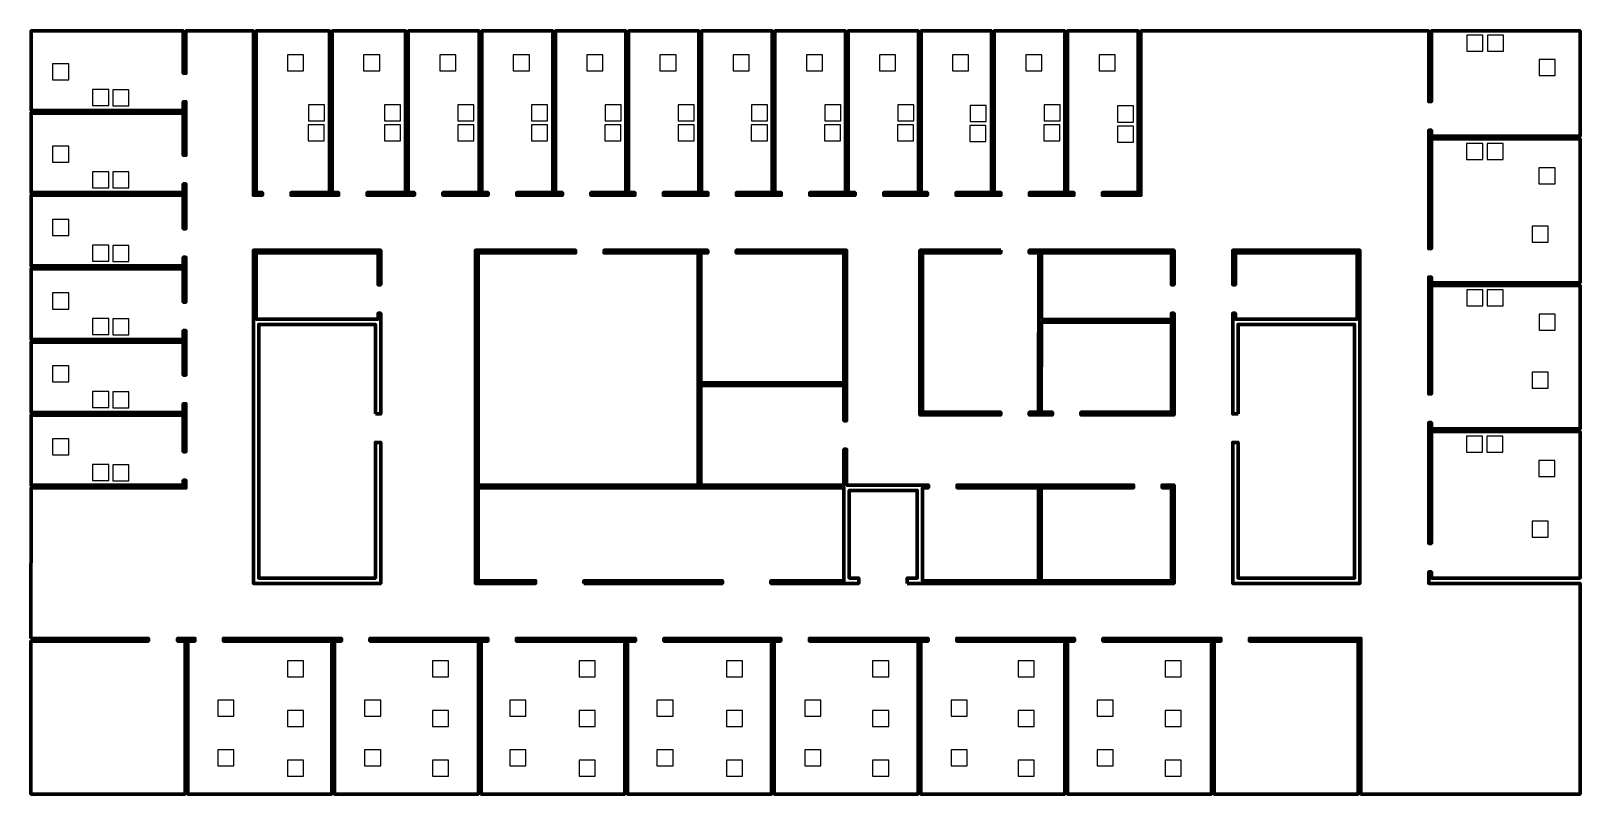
# Model space of a CAD drawing. Header units: metres. Extents: x 8.9 to 66.8, y 0 to 28.6.
import ezdxf

# ---------------------------------------------------------------- set-up
doc = ezdxf.new("R2010")
doc.units = ezdxf.units.M
doc.layers.get('0').update_dxf_attribs({"color": 18, "true_color": 0x000000})

msp = doc.modelspace()

# ---------------------------------------------------------------- linework, layer by layer
at = {"color": 18, "linetype": 'Continuous', "lineweight": 70, "true_color": 0x000000}
for points in [[(8.923, 5.84), (13.312, 5.84), (13.312, 5.74), (8.923, 5.74), (8.923, 0.021), (14.682, 0.021), (14.682, 5.74), (14.4, 5.74), (14.4, 5.84), (15.045, 5.84), (15.045, 5.739), (14.782, 5.739), (14.782, 0.021), (20.16, 0.021), (20.16, 5.739), (16.112, 5.739), (16.112, 5.84), (20.518, 5.84), (20.518, 5.739), (20.26, 5.739), (20.26, 0.021), (25.641, 0.021), (25.641, 5.739), (21.585, 5.739), (21.585, 5.84), (25.991, 5.84), (25.991, 5.739), (25.741, 5.739), (25.741, 0.021), (31.103, 0.021), (31.103, 5.739), (27.058, 5.739), (27.058, 5.84), (31.501, 5.84), (31.501, 5.739), (31.203, 5.739), (31.203, 0.021), (36.593, 0.021), (36.593, 5.739), (32.568, 5.739), (32.568, 5.84), (36.936, 5.839), (36.936, 5.739), (36.693, 5.739), (36.693, 0.021), (42.064, 0.021), (42.064, 5.739), (38.003, 5.739), (38.003, 5.839), (42.439, 5.839), (42.439, 5.739), (42.164, 5.739), (42.164, 0.021), (47.545, 0.021), (47.545, 5.739), (43.506, 5.739), (43.506, 5.839), (47.902, 5.839), (47.902, 5.739), (47.645, 5.739), (47.645, 0.021), (53.025, 0.021), (53.025, 5.739), (48.969, 5.739), (48.969, 5.839), (53.377, 5.839), (53.377, 5.739), (53.125, 5.739), (53.125, 0.021), (58.506, 0.021), (58.506, 5.739), (54.444, 5.739), (54.444, 5.839), (58.606, 5.839), (58.606, 0.021), (66.793, 0.021), (66.793, 7.899), (61.144, 7.899), (61.144, 8.324), (61.244, 8.324), (61.244, 8.099), (66.793, 8.099), (66.793, 13.572), (61.244, 13.572), (61.244, 9.391), (61.144, 9.391), (61.144, 13.913), (61.244, 13.913), (61.244, 13.672), (66.793, 13.672), (66.793, 19.038), (61.244, 19.038), (61.244, 14.98), (61.144, 14.98), (61.144, 19.35), (61.244, 19.35), (61.244, 19.138), (66.793, 19.138), (66.793, 24.518), (61.244, 24.518), (61.244, 20.417), (61.144, 20.417), (61.144, 24.843), (61.244, 24.843), (61.244, 24.618), (66.793, 24.618), (66.793, 28.553), (61.244, 28.553), (61.244, 25.91), (61.144, 25.91), (61.144, 28.553), (50.389, 28.553), (50.389, 22.412), (48.95, 22.412), (48.95, 22.512), (50.289, 22.512), (50.289, 28.553), (47.646, 28.553), (47.646, 22.512), (47.883, 22.512), (47.883, 22.412), (46.224, 22.412), (46.224, 22.512), (47.546, 22.512), (47.546, 28.553), (44.904, 28.553), (44.904, 22.512), (45.157, 22.512), (45.157, 22.412), (43.482, 22.412), (43.482, 22.512), (44.804, 22.512), (44.804, 28.553), (42.178, 28.553), (42.178, 22.512), (42.415, 22.512), (42.415, 22.412), (40.779, 22.412), (40.779, 22.512), (42.078, 22.512), (42.078, 28.553), (39.452, 28.553), (39.452, 22.512), (39.712, 22.512), (39.712, 22.412), (38.019, 22.412), (38.019, 22.512), (39.352, 22.512), (39.352, 28.553), (36.715, 28.553), (36.715, 22.512), (36.952, 22.512), (36.952, 22.412), (35.28, 22.412), (35.28, 22.512), (36.615, 22.512), (36.615, 28.553), (33.978, 28.553), (33.978, 22.512), (34.213, 22.512), (34.213, 22.412), (32.55, 22.412), (32.55, 22.512), (33.878, 22.512), (33.878, 28.553), (31.247, 28.553), (31.247, 22.512), (31.483, 22.512), (31.483, 22.412), (29.841, 22.412), (29.841, 22.512), (31.147, 22.512), (31.147, 28.553), (28.515, 28.553), (28.515, 22.512), (28.774, 22.512), (28.774, 22.412), (27.07, 22.412), (27.07, 22.512), (28.415, 22.512), (28.415, 28.553), (25.766, 28.553), (25.766, 22.512), (26.003, 22.512), (26.003, 22.412), (24.312, 22.412), (24.312, 22.512), (25.666, 22.512), (25.666, 28.553), (23.018, 28.553), (23.018, 22.512), (23.245, 22.512), (23.245, 22.412), (21.48, 22.412), (21.48, 22.512), (22.918, 22.512), (22.918, 28.553), (20.176, 28.553), (20.176, 22.512), (20.413, 22.512), (20.413, 22.412), (18.638, 22.412), (18.638, 22.512), (20.076, 22.512), (20.076, 28.553), (17.334, 28.553), (17.334, 22.512), (17.571, 22.512), (17.571, 22.412), (17.234, 22.412), (17.234, 28.553), (14.713, 28.553), (14.713, 26.974), (14.613, 26.974), (14.613, 28.553), (8.925, 28.553), (8.925, 25.582), (14.613, 25.582), (14.613, 25.907), (14.713, 25.907), (14.713, 23.904), (14.613, 23.904), (14.613, 25.482), (8.925, 25.482), (8.925, 22.512), (14.613, 22.512), (14.613, 22.837), (14.713, 22.837), (14.713, 21.157), (14.613, 21.157), (14.613, 22.412), (8.925, 22.412), (8.924, 19.765), (14.613, 19.765), (14.613, 20.09), (14.713, 20.09), (14.713, 18.418), (14.613, 18.418), (14.613, 19.665), (8.924, 19.665), (8.924, 17.018), (14.613, 17.018), (14.613, 17.351), (14.713, 17.351), (14.713, 15.684), (14.613, 15.684), (14.613, 16.918), (8.925, 16.918), (8.924, 14.292), (14.613, 14.292), (14.613, 14.617), (14.713, 14.617), (14.713, 12.821), (14.613, 12.821), (14.613, 14.192), (8.924, 14.192), (8.924, 11.565), (14.613, 11.565), (14.613, 11.754), (14.713, 11.754), (14.713, 11.465), (8.924, 11.465)], [(21.788, 14.236), (21.788, 17.583), (17.434, 17.583), (17.434, 8.099), (21.788, 8.099), (21.788, 13.169), (21.988, 13.169), (21.988, 7.899), (17.234, 7.899), (17.234, 20.351), (21.988, 20.351), (21.988, 19.063), (21.888, 19.063), (21.888, 20.251), (17.334, 20.251), (17.334, 17.783), (21.888, 17.783), (21.888, 17.996), (21.988, 17.996), (21.988, 14.236)], [(41.66, 7.899), (41.66, 8.099), (42.033, 8.099), (42.033, 11.374), (39.495, 11.374), (39.495, 8.099), (39.85, 8.099), (39.85, 7.899), (36.565, 7.899), (36.565, 7.999), (39.295, 7.999), (39.295, 11.474), (25.629, 11.474), (25.629, 11.405), (25.629, 7.999), (27.773, 7.999), (27.773, 7.899), (25.529, 7.899), (25.529, 20.351), (29.266, 20.351), (29.266, 20.251), (25.629, 20.251), (25.629, 11.574), (33.843, 11.574), (33.843, 20.251), (30.333, 20.251), (30.333, 20.351), (34.204, 20.351), (34.204, 20.251), (33.943, 20.251), (33.943, 15.392), (39.295, 15.392), (39.295, 20.251), (35.271, 20.251), (35.271, 20.351), (39.395, 20.351), (39.395, 13.978), (39.295, 13.978), (39.295, 15.292), (33.943, 15.292), (33.943, 11.574), (39.295, 11.574), (39.295, 12.911), (39.395, 12.911), (39.395, 11.574), (42.453, 11.574), (42.453, 11.474), (42.233, 11.474), (42.233, 7.999), (46.567, 7.999), (46.567, 11.474), (43.52, 11.474), (43.52, 11.574), (50.114, 11.574), (50.114, 11.474), (46.667, 11.474), (46.667, 7.999), (51.53, 7.999), (51.53, 11.474), (51.181, 11.474), (51.181, 11.574), (51.63, 11.574), (51.63, 7.899)], [(45.152, 20.351), (45.152, 20.252), (42.233, 20.251), (42.233, 14.297), (45.152, 14.297), (45.152, 14.197), (42.133, 14.197), (42.133, 20.351)], [(46.67, 17.765), (51.53, 17.765), (51.53, 17.996), (51.63, 17.996), (51.63, 14.197), (48.147, 14.197), (48.147, 14.297), (51.53, 14.297), (51.53, 17.665), (46.67, 17.665), (46.667, 14.297), (47.08, 14.297), (47.08, 14.197), (46.219, 14.197), (46.219, 14.297), (46.567, 14.297), (46.573, 20.252), (46.219, 20.252), (46.219, 20.351), (51.63, 20.351), (51.63, 19.063), (51.53, 19.063), (51.53, 20.251), (46.673, 20.251)], [(54.017, 14.236), (54.017, 17.583), (58.371, 17.583), (58.371, 8.099), (54.017, 8.099), (54.017, 13.169), (53.817, 13.169), (53.817, 7.899), (58.571, 7.899), (58.571, 20.351), (53.817, 20.351), (53.817, 19.063), (53.917, 19.063), (53.917, 20.251), (58.471, 20.251), (58.471, 17.783), (53.917, 17.783), (53.917, 17.996), (53.817, 17.996), (53.817, 14.236)], [(29.583, 7.899), (29.583, 7.999), (34.755, 7.999), (34.755, 7.899)]]:
    msp.add_lwpolyline(points, close=True, dxfattribs=at)
at = {"color": 18, "linetype": 'Continuous', "lineweight": 25, "true_color": 0x000000}
for points in [[(62.568, 27.792), (63.168, 27.792), (63.168, 28.392), (62.568, 28.392)], [(63.331, 27.796), (63.931, 27.796), (63.931, 28.396), (63.331, 28.396)], [(9.733, 26.721), (10.333, 26.721), (10.333, 27.321), (9.733, 27.321)], [(18.509, 27.057), (19.109, 27.057), (19.109, 27.657), (18.509, 27.657)], [(21.351, 27.057), (21.951, 27.057), (21.951, 27.657), (21.351, 27.657)], [(24.193, 27.057), (24.793, 27.057), (24.793, 27.657), (24.193, 27.657)], [(26.942, 27.057), (27.542, 27.057), (27.542, 27.657), (26.942, 27.657)], [(29.69, 27.057), (30.29, 27.057), (30.29, 27.657), (29.69, 27.657)], [(32.422, 27.057), (33.022, 27.057), (33.022, 27.657), (32.422, 27.657)], [(35.159, 27.057), (35.759, 27.057), (35.759, 27.657), (35.159, 27.657)], [(37.896, 27.057), (38.496, 27.057), (38.496, 27.657), (37.896, 27.657)], [(40.622, 27.057), (41.222, 27.057), (41.222, 27.657), (40.622, 27.657)], [(43.347, 27.057), (43.947, 27.057), (43.947, 27.657), (43.347, 27.657)], [(46.09, 27.057), (46.69, 27.057), (46.69, 27.657), (46.09, 27.657)], [(48.833, 27.057), (49.433, 27.057), (49.433, 27.657), (48.833, 27.657)], [(65.269, 26.883), (65.869, 26.883), (65.869, 27.483), (65.269, 27.483)], [(11.227, 25.762), (11.829, 25.762), (11.829, 26.36), (11.227, 26.36)], [(11.98, 25.755), (12.582, 25.755), (12.582, 26.353), (11.98, 26.353)], [(19.29, 25.195), (19.888, 25.195), (19.888, 25.797), (19.29, 25.797)], [(22.132, 25.195), (22.73, 25.195), (22.73, 25.797), (22.132, 25.797)], [(24.875, 25.191), (25.473, 25.191), (25.473, 25.793), (24.875, 25.793)], [(27.624, 25.191), (28.222, 25.191), (28.222, 25.793), (27.624, 25.793)], [(30.373, 25.191), (30.971, 25.191), (30.971, 25.793), (30.373, 25.793)], [(33.104, 25.191), (33.702, 25.191), (33.702, 25.793), (33.104, 25.793)], [(35.841, 25.191), (36.439, 25.191), (36.439, 25.793), (35.841, 25.793)], [(38.578, 25.191), (39.176, 25.191), (39.176, 25.793), (38.578, 25.793)], [(41.304, 25.191), (41.902, 25.191), (41.902, 25.793), (41.304, 25.793)], [(44.009, 25.17), (44.607, 25.17), (44.607, 25.772), (44.009, 25.772)], [(46.773, 25.191), (47.371, 25.191), (47.371, 25.793), (46.773, 25.793)], [(49.515, 25.149), (50.113, 25.149), (50.113, 25.751), (49.515, 25.751)], [(19.283, 24.442), (19.881, 24.442), (19.881, 25.044), (19.283, 25.044)], [(22.125, 24.442), (22.723, 24.442), (22.723, 25.044), (22.125, 25.044)], [(24.868, 24.439), (25.467, 24.439), (25.467, 25.041), (24.868, 25.041)], [(27.617, 24.439), (28.215, 24.439), (28.215, 25.041), (27.617, 25.041)], [(30.366, 24.439), (30.964, 24.439), (30.964, 25.041), (30.366, 25.041)], [(33.097, 24.439), (33.695, 24.439), (33.695, 25.041), (33.097, 25.041)], [(35.834, 24.439), (36.433, 24.439), (36.433, 25.041), (35.834, 25.041)], [(38.572, 24.439), (39.17, 24.439), (39.17, 25.041), (38.572, 25.041)], [(41.297, 24.439), (41.895, 24.439), (41.895, 25.041), (41.297, 25.041)], [(44.002, 24.417), (44.6, 24.417), (44.6, 25.019), (44.002, 25.019)], [(46.766, 24.439), (47.364, 24.439), (47.364, 25.041), (46.766, 25.041)], [(49.509, 24.396), (50.107, 24.396), (50.107, 24.998), (49.509, 24.998)], [(62.557, 23.741), (63.157, 23.741), (63.157, 24.341), (62.557, 24.341)], [(63.321, 23.745), (63.921, 23.745), (63.921, 24.345), (63.321, 24.345)], [(9.733, 23.65), (10.333, 23.65), (10.333, 24.25), (9.733, 24.25)], [(11.227, 22.691), (11.829, 22.691), (11.829, 23.289), (11.227, 23.289)], [(11.979, 22.685), (12.581, 22.685), (12.581, 23.283), (11.979, 23.283)], [(65.259, 22.833), (65.859, 22.833), (65.859, 23.433), (65.259, 23.433)], [(9.733, 20.904), (10.333, 20.904), (10.333, 21.504), (9.733, 21.504)], [(65.002, 20.659), (65.602, 20.659), (65.602, 21.259), (65.002, 21.259)], [(11.227, 19.945), (11.829, 19.945), (11.829, 20.543), (11.227, 20.543)], [(11.979, 19.938), (12.581, 19.938), (12.581, 20.536), (11.979, 20.536)], [(9.733, 18.157), (10.333, 18.157), (10.333, 18.757), (9.733, 18.757)], [(62.564, 18.271), (63.164, 18.271), (63.164, 18.871), (62.564, 18.871)], [(63.328, 18.275), (63.928, 18.275), (63.928, 18.875), (63.328, 18.875)], [(65.266, 17.363), (65.866, 17.363), (65.866, 17.963), (65.266, 17.963)], [(11.227, 17.198), (11.828, 17.198), (11.828, 17.796), (11.227, 17.796)], [(11.979, 17.191), (12.581, 17.191), (12.581, 17.789), (11.979, 17.789)], [(9.733, 15.43), (10.333, 15.43), (10.333, 16.03), (9.733, 16.03)], [(65.002, 15.193), (65.602, 15.193), (65.602, 15.793), (65.002, 15.793)], [(11.227, 14.471), (11.828, 14.471), (11.828, 15.069), (11.227, 15.069)], [(11.979, 14.464), (12.581, 14.464), (12.581, 15.062), (11.979, 15.062)], [(62.548, 12.8), (63.148, 12.8), (63.148, 13.4), (62.548, 13.4)], [(63.311, 12.804), (63.911, 12.804), (63.911, 13.404), (63.311, 13.404)], [(9.732, 12.704), (10.332, 12.704), (10.332, 13.304), (9.732, 13.304)], [(11.226, 11.745), (11.828, 11.745), (11.828, 12.343), (11.226, 12.343)], [(11.979, 11.738), (12.58, 11.738), (12.58, 12.336), (11.979, 12.336)], [(65.249, 11.892), (65.849, 11.892), (65.849, 12.492), (65.249, 12.492)], [(65.002, 9.62), (65.602, 9.62), (65.602, 10.22), (65.002, 10.22)], [(18.502, 4.399), (19.102, 4.399), (19.102, 4.999), (18.502, 4.999)], [(23.921, 4.399), (24.521, 4.399), (24.521, 4.999), (23.921, 4.999)], [(29.403, 4.399), (30.003, 4.399), (30.003, 4.999), (29.403, 4.999)], [(34.906, 4.399), (35.506, 4.399), (35.506, 4.999), (34.906, 4.999)], [(40.367, 4.399), (40.967, 4.399), (40.967, 4.999), (40.367, 4.999)], [(45.807, 4.399), (46.407, 4.399), (46.407, 4.999), (45.807, 4.999)], [(51.289, 4.399), (51.889, 4.399), (51.889, 4.999), (51.289, 4.999)], [(15.906, 2.927), (16.506, 2.927), (16.506, 3.527), (15.906, 3.527)], [(21.388, 2.927), (21.988, 2.927), (21.988, 3.527), (21.388, 3.527)], [(26.807, 2.927), (27.407, 2.927), (27.407, 3.527), (26.807, 3.527)], [(32.31, 2.927), (32.91, 2.927), (32.91, 3.527), (32.31, 3.527)], [(37.834, 2.927), (38.434, 2.927), (38.434, 3.527), (37.834, 3.527)], [(43.295, 2.927), (43.895, 2.927), (43.895, 3.527), (43.295, 3.527)], [(48.756, 2.927), (49.356, 2.927), (49.356, 3.527), (48.756, 3.527)], [(18.502, 2.546), (19.102, 2.546), (19.102, 3.146), (18.502, 3.146)], [(23.921, 2.546), (24.521, 2.546), (24.521, 3.146), (23.921, 3.146)], [(29.403, 2.546), (30.003, 2.546), (30.003, 3.146), (29.403, 3.146)], [(34.906, 2.546), (35.506, 2.546), (35.506, 3.146), (34.906, 3.146)], [(40.367, 2.546), (40.967, 2.546), (40.967, 3.146), (40.367, 3.146)], [(45.807, 2.546), (46.407, 2.546), (46.407, 3.146), (45.807, 3.146)], [(51.289, 2.546), (51.889, 2.546), (51.889, 3.146), (51.289, 3.146)], [(15.906, 1.073), (16.506, 1.073), (16.506, 1.673), (15.906, 1.673)], [(18.502, 0.692), (19.102, 0.692), (19.102, 1.292), (18.502, 1.292)], [(21.388, 1.073), (21.988, 1.073), (21.988, 1.673), (21.388, 1.673)], [(23.921, 0.692), (24.521, 0.692), (24.521, 1.292), (23.921, 1.292)], [(26.807, 1.073), (27.407, 1.073), (27.407, 1.673), (26.807, 1.673)], [(29.403, 0.692), (30.003, 0.692), (30.003, 1.292), (29.403, 1.292)], [(32.31, 1.073), (32.91, 1.073), (32.91, 1.673), (32.31, 1.673)], [(34.906, 0.692), (35.506, 0.692), (35.506, 1.292), (34.906, 1.292)], [(37.834, 1.073), (38.434, 1.073), (38.434, 1.673), (37.834, 1.673)], [(40.367, 0.692), (40.967, 0.692), (40.967, 1.292), (40.367, 1.292)], [(43.295, 1.073), (43.895, 1.073), (43.895, 1.673), (43.295, 1.673)], [(45.807, 0.692), (46.407, 0.692), (46.407, 1.292), (45.807, 1.292)], [(48.756, 1.073), (49.356, 1.073), (49.356, 1.673), (48.756, 1.673)], [(51.289, 0.692), (51.889, 0.692), (51.889, 1.292), (51.289, 1.292)]]:
    msp.add_lwpolyline(points, close=True, dxfattribs=at)

doc.saveas('drawing.dxf')
